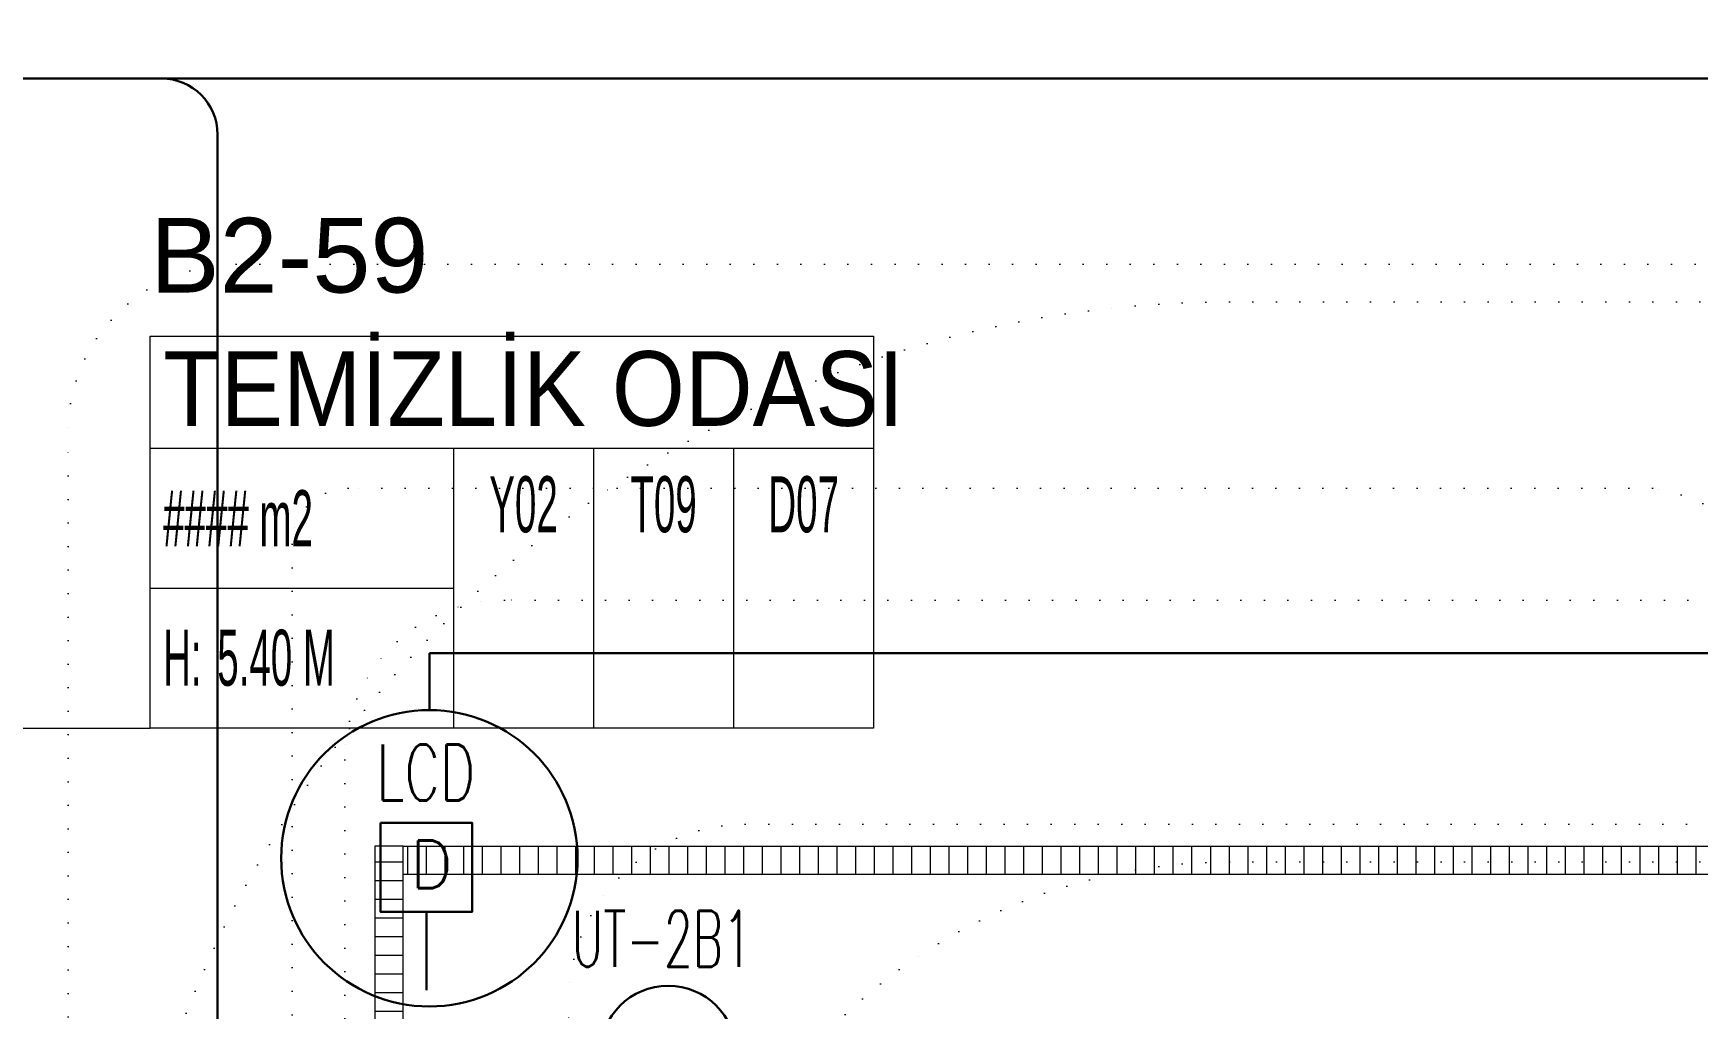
# Model space of a CAD drawing. Header units: metres. Extents: x -13194 to 152406, y -14653 to 29421.
# Drawn here: x 1060 to 1951, y 6601 to 7124 of the extents above; entities that cross this region are included whole.
import ezdxf
from ezdxf.enums import TextEntityAlignment as Align

# ---------------------------------------------------------------- set-up
doc = ezdxf.new("R2010")
doc.units = ezdxf.units.M
doc.header["$LTSCALE"] = 100
doc.header["$MEASUREMENT"] = 0
doc.linetypes.add('DOT2', pattern=[0.125, 0, -0.125])
doc.layers.get('0').update_dxf_attribs({"color": 9, "lineweight": 9})
for name, color, linetype, lineweight in [('06D', 9, 'Continuous', 9), ('21_mahal200', 9, 'Continuous', 9), ('E-DATA LCD EKRAN', 7, 'Continuous', 30), ('E-DATA PRİZİ (RJ45)', 7, 'Continuous', 30), ('E-KABLO', 7, 'Continuous', 30), ('E-LINYE', 7, 'Continuous', 30), ('E-YAZI', 7, 'Continuous', 30)]:
    doc.layers.add(name, color=color, linetype=linetype, lineweight=lineweight)
doc.styles.add('Arial', font='arial.ttf', dxfattribs={"height": 2.5})
doc.styles.add('E-YAZI', font='txttw.shx')
doc.styles.add('MuuM_TEXT-STANDART', font='ARIALN.TTF')
doc.dimstyles.new('MuuM_DIM200', dxfattribs={"dimscale": 20, "dimtxt": 2, "dimasz": 1, "dimexe": 1, "dimexo": 1, "dimgap": 1, "dimtad": 1, "dimdec": 1, "dimrnd": 0.5, "dimdsep": 46, "dimtxsty": 'MuuM_TEXT-STANDART', "dimblk": 'ARCHTICK', "dimcen": 0, "dimdle": 0.15, "dimclrd": 256, "dimclre": 256, "dimclrt": 256, "dimadec": 0, "dimazin": 0, "dimtfac": 5, "dimtdec": 1, "dimtix": 1, "dimtmove": 2, "dimatfit": 3, "dimldrblk": 'DOT', "dimfxl": 3, "dimfxlon": 1, "dimtolj": 1, "dimlwd": -1, "dimlwe": -1, "dimarcsym": 0})

# ---------------------------------------------------------------- blocks, each defined once
blk = doc.blocks.new('E-DATA LCD EKRAN')
at = {"layer": 'E-DATA PRİZİ (RJ45)', "color": 1}
blk.add_line((0, 0), (0, 41.99), dxfattribs=at)
blk.add_lwpolyline([(-24.58, 89.56), (24.58, 89.56), (24.58, 41.99), (-24.58, 41.99)], close=True, dxfattribs=at)
blk.add_circle((1.61, 70.65), 79.36, dxfattribs=at)
at = {"layer": 'E-DATA PRİZİ (RJ45)', "color": 1, "style": 'E-YAZI'}
blk.add_text('D', height=25.6, dxfattribs=at).set_placement((-8.79, 54.59))
at = {"layer": 'E-YAZI', "color": 1, "style": 'E-YAZI', "width": 0.7}
blk.add_text('LCD', height=30, dxfattribs=at).set_placement((-26.97, 101.57))
blk = doc.blocks.new('p-ızgara')
at = {"layer": '06D'}
h = blk.add_hatch(dxfattribs=at)
h.set_pattern_fill('_USER', color=252, scale=10, angle=180, style=0, pattern_type=0)
h.set_pattern_definition([(180, (-36.287, -8630), (-1e-15, -10), [])])
h.paths.add_polyline_path([(1242.5, -1941.62), (1242.5, -3444.03), (1257.5, -3444.03), (1257.5, -1941.62)])
h = blk.add_hatch(dxfattribs=at)
h.set_pattern_fill('_USER', color=252, scale=10, angle=90, style=0, pattern_type=0)
h.set_pattern_definition([(90, (-7e-12, -8630), (-10, 6e-16), [])])
h.paths.add_polyline_path([(1257.5, -1941.62), (3342.5, -1941.62), (3342.5, -1956.62), (1257.5, -1956.62)])
for points in [[(1242.5, -1941.62), (1242.5, -3444.03), (1257.5, -3444.03), (1257.5, -1941.62)], [(1257.5, -1941.62), (3342.5, -1941.62), (3342.5, -1956.62), (1257.5, -1956.62)]]:
    blk.add_lwpolyline(points, close=True, dxfattribs=at)
blk = doc.blocks.new('0_roomno2')
blk.add_lwpolyline([(19.375, -10.5), (0, -10.5), (0, 0), (19.375, 0)], close=True)
for points in [[(0, -3), (19.375, -3)], [(8.125, -3), (8.125, -10.5)], [(11.875, -3), (11.875, -10.5)], [(15.625, -3), (15.625, -10.5)], [(0, -6.75), (8.125, -6.75)]]:
    blk.add_lwpolyline(points)
at = {"style": 'MuuM_TEXT-STANDART', "width": 0.6}
blk.add_text('H:', height=1.5, dxfattribs=at).set_placement((0.35, -8.608), align=Align.MIDDLE_LEFT)
at = {"style": 'Arial'}
blk.add_attdef('ODANO', (0, 1.17), '', height=2, dxfattribs=at)
blk.add_attdef('MEKANADI', text='', height=2, dxfattribs=at).set_placement((0.35, -3), align=Align.BOTTOM_LEFT)
at = {"style": 'MuuM_TEXT-STANDART', "width": 0.6}
for tag, p in [('YER01', (10, -4.5)), ('TAVAN01', (13.75, -4.5)), ('DUVAR01', (17.5, -4.5)), ('YER02', (10, -6.75)), ('TAVAN02', (13.75, -6.75)), ('DUVAR02', (17.5, -6.75)), ('YER03', (10, -9)), ('TAVAN03', (13.75, -9)), ('DUVAR03', (17.5, -9))]:
    blk.add_attdef(tag, text='', height=1.5, dxfattribs=at).set_placement(p, align=Align.MIDDLE_CENTER)
for tag, p in [('M2', (0.35, -4.875)), ('TEMIZTAVANYUKSEKLIGI', (1.8, -8.608))]:
    blk.add_attdef(tag, text='', height=1.5, dxfattribs=at).set_placement(p, align=Align.MIDDLE_LEFT)
blk = doc.blocks.new('_ArchTick')
at = {"color": 0, "linetype": 'ByBlock', "const_width": 0.15}
blk.add_lwpolyline([(-0.5, -0.5), (0.5, 0.5)], dxfattribs=at)
blk = doc.blocks.new('_Dot')
at = {"color": 0, "linetype": 'ByBlock', "lineweight": -2}
blk.add_line((-0.5, 0), (-1, 0), dxfattribs=at)
at = {"color": 0, "linetype": 'ByBlock', "const_width": 0.5}
blk.add_lwpolyline([(-0.25, 0, 1), (0.25, 0, 1)], format="xyb", close=True, dxfattribs=at)
blk = doc.blocks.new('2.bod.Mimari')
at = {"layer": '06D', "linetype": 'DOT2'}
for points in [[(2897.84, -1210.88), (3060.69, -1373.73), (3060.69, -1715.29, -0.414214), (2966.19, -1809.79), (1311.79, -1809.79, 0.414214), (1226.29, -1895.29), (1226.29, -3734.29), (1346.29, -3734.29), (1346.29, -2024.29, -0.414214), (1440.79, -1929.79), (3095.19, -1929.79, 0.414214), (3180.69, -1844.29), (3180.69, -1332.19), (2978.61, -1130.11)], [(402.38, -2372, 0.414214), (372.38, -2402), (372.38, -3732.3), (252.38, -3732.3), (252.38, -2342, -0.414214), (342.38, -2252), (1048.17, -2252, 0.414214), (1078.17, -2222), (1078.17, -1719.8, -0.414214), (1168.17, -1629.8), (2743.84, -1629.8, 0.414214), (2773.84, -1599.8), (2773.84, -1315.34)], [(1100, -4330, 0.163259), (1100, -4330), (1100, -2250, -0.414214), (1700, -1650), (2900, -1650, -0.414214), (3500, -2250), (3500, -4330), (3500, -4330)], [(1926.54, -1749.8), (1228.17, -1749.8, 0.414214), (1198.17, -1779.8), (1198.17, -2282, -0.414214), (1108.17, -2372), (402.38, -2372)], [(2004.39, -1838.97, 0.375105), (1926.54, -1749.8)], [(1400, -4180), (1400, -4180, 0.375038), (1400, -4180), (1400, -2250, -0.414214), (1700, -1950), (2900, -1950, -0.414214), (3200, -2250), (3200, -4330, -0.414214), (3200, -4330), (3200, -4330)]]:
    blk.add_lwpolyline(points, format="xyb", dxfattribs=at)
at = {"layer": '06D'}
blk.add_blockref('p-ızgara', (0, 0), dxfattribs=at)
at = {"layer": '21_mahal200'}
ref = blk.add_blockref('0_roomno2', (1122.04, -1668.4), dxfattribs=dict(at, xscale=20, yscale=20, zscale=20))
ref.add_attrib('ODANO', 'B2-59', (1122.04, -1645), dxfattribs={"layer": '0', "height": 40, "style": 'Arial'})
ref.add_attrib('MEKANADI', 'TEMİZLİK ODASI', dxfattribs={"layer": '0', "height": 40, "style": 'Arial', "width": 0.9}).set_placement((1129.04, -1728.4), align=Align.BOTTOM_LEFT)
ref.add_attrib('M2', '#### m2', dxfattribs={"layer": '0', "height": 30, "style": 'MuuM_TEXT-STANDART', "width": 0.6}).set_placement((1129.04, -1765.9), align=Align.MIDDLE_LEFT)
ref.add_attrib('TEMIZTAVANYUKSEKLIGI', '5.40 M', dxfattribs={"layer": '0', "height": 30, "style": 'MuuM_TEXT-STANDART', "width": 0.6}).set_placement((1158.04, -1840.56), align=Align.MIDDLE_LEFT)
ref.add_attrib('YER01', 'Y02', dxfattribs={"layer": '0', "height": 30, "style": 'MuuM_TEXT-STANDART', "width": 0.6}).set_placement((1322.04, -1758.4), align=Align.MIDDLE_CENTER)
ref.add_attrib('TAVAN01', 'T09', dxfattribs={"layer": '0', "height": 30, "style": 'MuuM_TEXT-STANDART', "width": 0.6}).set_placement((1397.04, -1758.4), align=Align.MIDDLE_CENTER)
ref.add_attrib('DUVAR01', 'D07', dxfattribs={"layer": '0', "height": 30, "style": 'MuuM_TEXT-STANDART', "width": 0.6}).set_placement((1472.04, -1758.4), align=Align.MIDDLE_CENTER)
blk.add_leader([(783.56, -1878.4), (1122.04, -1878.4)], dimstyle='MuuM_DIM200', override={"dimasz": 1, "dimfxl": 10}, dxfattribs=at)

msp = doc.modelspace()

# ---------------------------------------------------------------- linework, layer by layer
at = {"layer": 'E-KABLO', "color": 6}
for p, q in [((103.47, 7099.65), (3104.61, 7099.65)), ((1158.18, 7069.65), (1158.18, 4782.02))]:
    msp.add_line(p, q, dxfattribs=at)
at = {"layer": 'E-KABLO', "color": 4}
for p, q in [((1271.61, 6761.34), (1271.61, 6791.87)), ((1271.61, 6791.87), (3360.12, 6791.87))]:
    msp.add_line(p, q, dxfattribs=at)
at = {"layer": 'E-KABLO', "color": 6}
msp.add_arc((1128.18, 7069.65), 30, 0, 90, dxfattribs=at)
at = {"layer": 'E-LINYE', "color": 7, "linetype": 'Continuous'}
msp.add_circle((1399.51, 6577.35), 36.38, dxfattribs=at)

# ---------------------------------------------------------------- block references
msp.add_blockref('2.bod.Mimari', (0, 8630))
at = {"layer": 'E-DATA LCD EKRAN', "color": 1}
msp.add_blockref('E-DATA LCD EKRAN', (1270, 6611.33), dxfattribs=at)

# ---------------------------------------------------------------- texts
at = {"layer": 'E-LINYE', "color": 3, "linetype": 'Continuous', "style": 'E-YAZI', "width": 0.6}
msp.add_text('UT-2B1', height=30, dxfattribs=at).set_placement((1396.05, 6638.92), align=Align.MIDDLE_CENTER)

doc.saveas('drawing.dxf')
